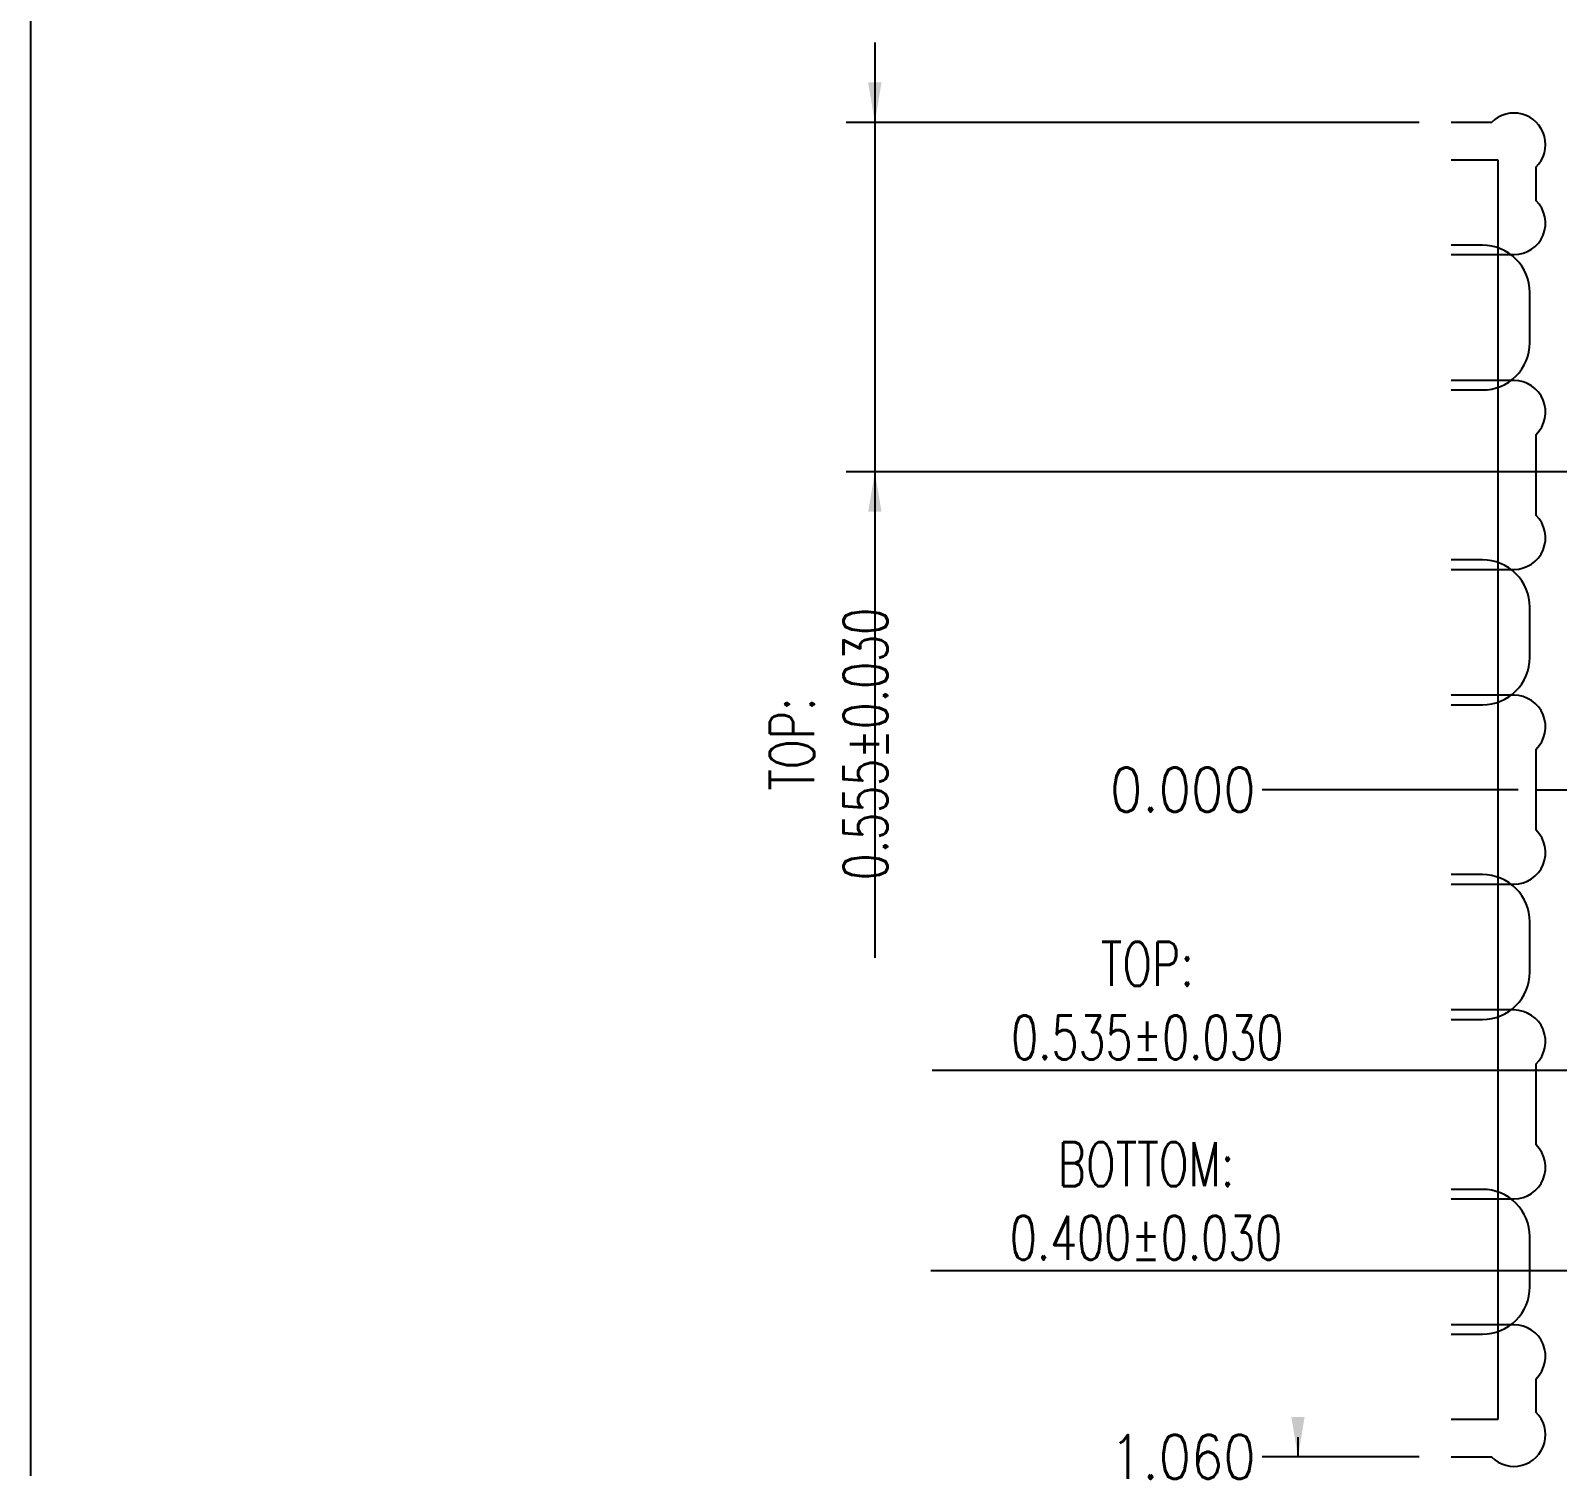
# Model space of a CAD drawing. Extents: x -105 to 405, y -68 to 126.
# Drawn here: x 361.719 to 364.146, y 119.562 to 121.843 of the extents above; entities that cross this region are included whole.
import ezdxf

# ---------------------------------------------------------------- set-up
doc = ezdxf.new("R2010")
doc.units = 0
doc.linetypes.add('PHANTOM', pattern=[15, 7.5, -1.5, 1.5, -1.5, 1.5, -1.5])
for name, color, linetype in [('3', 7, 'CONTINUOUS'), ('3D', 4, 'CONTINUOUS'), ('TEMPLATE', 6, 'CONTINUOUS')]:
    doc.layers.add(name, color=color, linetype=linetype)
doc.styles.get("Standard").update_dxf_attribs({"font": 'ROMANS', "bigfont": 'EXTFONT2'})

msp = doc.modelspace()

# ---------------------------------------------------------------- linework, layer by layer
at = {"layer": '3', "linetype": 'CONTINUOUS'}
for points in [[(363.9769436813891, 121.4874098392824), (364.0769436813875, 121.4874098392826, 0.6718010948425079), (364.1119436813875, 121.5731169814253), (364.1119436813875, 121.6267026792056, 1.010051008950518), (364.0412365392448, 121.6974098213484), (363.9769436813892, 121.6974098213484)], [(363.9769436813891, 120.9874098273264), (364.0769436813875, 120.9874098273266, 0.6718010948425079), (364.1119436813875, 121.0731169694693), (364.1119436813875, 121.2017026971396, 0.6718010948425082), (364.0769436813875, 121.2874098392823), (363.9769436813891, 121.2874098392823)], [(363.9769436813891, 120.4874098153704), (364.0769436813875, 120.4874098153706, 0.6718010948425079), (364.1119436813875, 120.5731169575133), (364.1119436813875, 120.7017026851836, 0.6718010948425082), (364.0769436813875, 120.7874098273263), (363.9769436813891, 120.7874098273263)], [(363.9769436813891, 119.9874098034144), (364.0769436813875, 119.9874098034146, 0.6718010948425079), (364.1119436813875, 120.0731169455573), (364.1119436813875, 120.2017026732276, 0.6718010948425082), (364.0769436813875, 120.2874098153703), (363.9769436813891, 120.2874098153703)], [(363.9769436813892, 119.5774098213484), (364.0412365392448, 119.5774098213484, 1.010051008950519), (364.1119436813875, 119.6481169634911), (364.1119436813875, 119.7017026612716, 0.6718010948425082), (364.0769436813875, 119.7874098034143), (363.9769436813891, 119.7874098034143)]]:
    msp.add_lwpolyline(points, format="xyb", dxfattribs=at)
at = {"layer": '3D', "color": 7, "linetype": 'CONTINUOUS'}
for p, q in [((363.0608837275298, 121.8244098213484), (363.0608837275298, 121.0154098213484)), ((363.9261436813892, 121.6974098213484), (363.0151637275297, 121.6974098213484)), ((364.9961444433533, 121.1424098213484), (363.0151637275297, 121.1424098213484)), ((363.0608837275298, 121.1424098213484), (363.0608837275298, 120.3703281606163)), ((364.0833118987331, 120.6374098213485), (363.6763095867058, 120.6374098213484)), ((364.0833118987331, 120.6374098213484), (363.6763095867058, 120.6374098213484)), ((363.7334595867057, 120.6374098213484), (363.7334595867057, 120.6374098213484)), ((364.2919436813875, 120.1913907333315), (363.1519415540594, 120.1913907333315)), ((364.3019436813875, 119.8731722815817), (363.14988853179, 119.8731722815817)), ((363.7334595867057, 119.6088840055557), (363.7334595867057, 119.5774098213484)), ((363.9261436813892, 119.5774098213484), (363.6763095867058, 119.5774098213484))]:
    msp.add_line(p, q, dxfattribs=at)
at = {"layer": '3D', "color": 7}
msp.add_line((364.1119436813873, 120.6374098213484), (370.6519436813861, 120.6374098213484), dxfattribs=at)
at = {"layer": '3D', "color": 2, "linetype": 'PHANTOM'}
msp.add_lwpolyline([(363.9769436813892, 119.6374098213484), (364.0519436813875, 119.6374098213484), (364.0519436813875, 121.6374098213484), (363.9769436813892, 121.6374098213484)], dxfattribs=at)
at = {"layer": '3D', "linetype": 'CONTINUOUS'}
for points in [[(363.9769436813892, 121.2724098392834), (364.0269436813861, 121.2724098392824, 0.4142135623785226), (364.1019436813875, 121.3474098392824), (364.1019436813875, 121.4274098392825, 0.4142135623760253), (364.0269436813867, 121.5024098392825), (363.9769436813891, 121.502409839282)], [(363.9769436813892, 120.7724098273274), (364.0269436813861, 120.7724098273265, 0.4142135623785226), (364.1019436813875, 120.8474098273265), (364.1019436813875, 120.9274098273265, 0.4142135623760253), (364.0269436813867, 121.0024098273265), (363.9769436813891, 121.002409827326)], [(363.9769436813892, 120.2724098153714), (364.0269436813861, 120.2724098153705, 0.4142135623785226), (364.1019436813875, 120.3474098153705), (364.1019436813875, 120.4274098153705, 0.4142135623755924), (364.0269436813869, 120.5024098153705), (363.9769436813891, 120.50240981537)], [(363.9769436813892, 119.7724098034153), (364.0269436813861, 119.7724098034144, 0.4142135623785226), (364.1019436813875, 119.8474098034144), (364.1019436813875, 119.9274098034145, 0.4142135623755924), (364.0269436813869, 120.0024098034145), (363.9769436813891, 120.002409803414)]]:
    msp.add_lwpolyline(points, format="xyb", dxfattribs=at)
at = {"layer": '3D', "color": 7}
for points in [[(363.0714670608631, 121.7609098213484), (363.0503003941965, 121.7609098213484), (363.0608837275298, 121.6974098213484)], [(363.0503003941965, 121.0789098213484), (363.0714670608631, 121.0789098213484), (363.0608837275298, 121.1424098213484)], [(363.7228762533724, 119.6409098213484), (363.7440429200391, 119.6409098213484), (363.7334595867057, 119.5774098213484)]]:
    msp.add_solid(points, dxfattribs=at)
at = {"layer": 'TEMPLATE'}
msp.add_lwpolyline([(361.7187877532055, 114.8923639228876), (377.8114878641645, 114.8923639228876), (377.8114878641645, 126.3211222262317), (361.7187877532055, 126.3211222262317)], close=True, dxfattribs=at)

# ---------------------------------------------------------------- texts
at = {"layer": '3D', "color": 7, "insert": (363.0808837275298, 120.7098281670536), "char_height": 0.07, "width": 0.6955200139045716, "attachment_point": 8, "rotation": 90}
msp.add_mtext('{\\W0.71429;TOP:\\P0.555\\M+1817D0.030}', dxfattribs=at)
at = {"layer": '3D', "color": 7, "char_height": 0.07, "attachment_point": 6}
for s, insert in [('\\W0.857143;0.000', (363.6663095867058, 120.6374098213484)), ('\\W0.857143;1.060', (363.6663095867058, 119.5774098213484))]:
    msp.add_mtext(s, dxfattribs=dict(at, insert=insert))
at = {"layer": '3D', "color": 7, "char_height": 0.07, "width": 0.6955200139045716, "attachment_point": 8}
for s, insert in [('{\\W0.71429;TOP:\\P0.535\\M+1817D0.030}', (363.4939415604967, 120.2088907333315)), ('{\\W0.71429;BOTTOM:\\P0.400\\M+1817D0.030}', (363.4918885382273, 119.8906722815817))]:
    msp.add_mtext(s, dxfattribs=dict(at, insert=insert))

doc.saveas('drawing.dxf')
